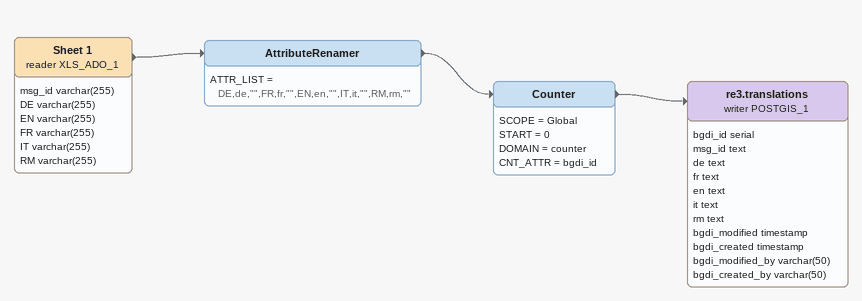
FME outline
Sheet 1 (reader XLS_ADO_1)
    attributes: msg_id varchar(255), DE varchar(255), EN varchar(255), FR varchar(255), IT varchar(255), RM varchar(255)
    -> AttributeRenamer
AttributeRenamer
    ATTR_LIST = DE,de,"",FR,fr,"",EN,en,"",IT,it,"",RM,rm,""
    -> Counter
Counter
    SCOPE = Global
    START = 0
    DOMAIN = counter
    CNT_ATTR = bgdi_id
    -> re3.translations (writer POSTGIS_1)
re3.translations (writer POSTGIS_1)
    attributes: bgdi_id serial, msg_id text, de text, fr text, en text, it text, rm text, bgdi_modified timestamp, bgdi_created timestamp, bgdi_modified_by varchar(50), bgdi_created_by varchar(50)
